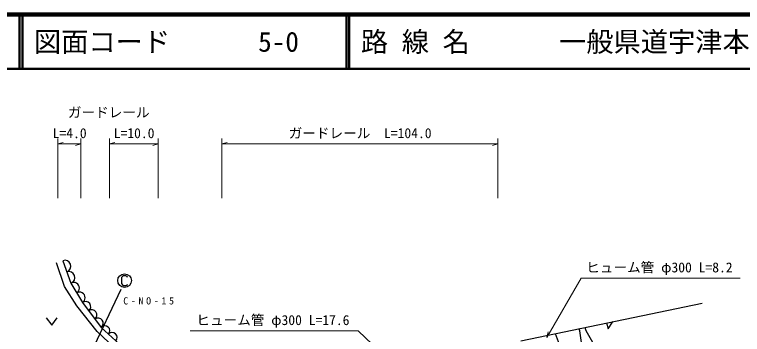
# Model space of a CAD drawing. Units: millimetres, scale not verified. Extents: x 40000 to 680000, y 20000 to 380000.
# Drawn here: x 116818 to 250400, y 321245 to 380000 of the extents above; entities that cross this region are included whole.
import ezdxf
from ezdxf.enums import TextEntityAlignment as Align

# ---------------------------------------------------------------- set-up
doc = ezdxf.new("R2010")
doc.units = ezdxf.units.MM
doc.header["$LTSCALE"] = 1000
for name, color, linetype, lineweight in [('M-BGD', 7, 'Continuous', 25), ('M-BMK-SRVR', 3, 'Continuous', 25), ('M-STR-HTXT', 7, 'Continuous', 13), ('M-STR-STRC', 7, 'Continuous', 25), ('M-TTL', 2, 'Continuous', 140), ('M-TTL-LINE', 7, 'Continuous', 50)]:
    doc.layers.add(name, color=color, linetype=linetype, lineweight=lineweight)
doc.layers.add('M-TTL-TXT', color=7, linetype='Continuous')
doc.styles.add('ＭＳ ゴシック', font='')
doc.styles.get('ＭＳ ゴシック').set_extended_font_data('MS Gothic')

msp = doc.modelspace()

# ---------------------------------------------------------------- linework, layer by layer
at = {"layer": 'M-BGD'}
for p, q in [((125661, 334794), (127165, 330648)), ((127165, 330648), (129268, 327099)), ((129268, 327099), (132725, 322542)), ((225478, 323358), (225781, 322293)), ((132725, 322542), (136752, 318861))]:
    msp.add_line(p, q, dxfattribs=at)
for points in [[(161683, 299602), (167263, 300882), (172699, 302009), (172599, 303628), (166928, 306518), (163577, 307813), (157615, 309044), (152290, 309939), (147287, 311079), (143710, 312731), (140752, 314669), (136197, 317808), (131954, 321762), (128270, 326474), (125970, 330064), (124541, 334411)], [(122631, 324287), (123631, 322927), (124631, 324287)], [(225781, 322293), (226558, 323521), (226695, 323610)], [(226020, 309688), (221228, 317181), (220570, 321891), (220443, 322312)], [(221491, 322530), (221667, 321977), (224441, 317163), (229143, 313518), (238312, 314897), (242396, 317688)], [(216023, 321395), (217327, 317999), (223850, 303215), (226020, 309688)]]:
    msp.add_lwpolyline(points, dxfattribs=at)
for centre, radius, start, end in [((126037, 333758), 1103, 289.94232, 109.94232), ((126789, 331685), 1103, 289.94232, 109.94232), ((127691, 329761), 1031, 300.65443, 120.65443), ((128742, 327986), 1031, 300.65443, 120.65443), ((129844, 326340), 953, 307.18721, 127.18721), ((130997, 324821), 953, 307.18721, 127.18721), ((132149, 323302), 953, 307.18721, 127.18721), ((133397, 321929), 909, 317.56161, 137.56161), ((134739, 320701), 909, 317.56161, 137.56161)]:
    msp.add_arc(centre, radius, start, end, dxfattribs=at)
at = {"layer": 'M-BMK-SRVR'}
msp.add_line((209703, 320082), (242993, 326994), dxfattribs=at)
at = {"layer": 'M-STR-HTXT'}
for p, q in [((124759, 346248), (124759, 357248)), ((128991, 357248), (128991, 346248)), ((134219, 346248), (134219, 357248)), ((143181, 357248), (143181, 346248)), ((154829, 346248), (154829, 357248)), ((205533, 357248), (205533, 346248)), ((124759, 356248), (125759, 356528)), ((124759, 356248), (128991, 356248)), ((128991, 356248), (127991, 355968)), ((134219, 356248), (135219, 356528)), ((134219, 356248), (143181, 356248)), ((143181, 356248), (142181, 355968)), ((154829, 356248), (155829, 356528)), ((154829, 356248), (205533, 356248)), ((205533, 356248), (204533, 355968)), ((214503, 320705), (214763, 321710))]:
    msp.add_line(p, q, dxfattribs=at)
for points in [[(214503, 320705), (220821, 331596), (250008, 331596)], [(203547, 299347), (179907, 321921), (149053, 321921)]]:
    msp.add_lwpolyline(points, dxfattribs=at)
at = {"layer": 'M-STR-STRC'}
msp.add_line((124562, 304599), (136411, 329582), dxfattribs=at)
msp.add_lwpolyline([(137555, 331727), (137455, 331877), (137255, 332027), (136805, 332027), (136605, 331877), (136455, 331677), (136455, 330577), (136605, 330377), (136805, 330227), (137255, 330227), (137455, 330327), (137555, 330477)], dxfattribs=at)
msp.add_circle((137005, 331127), 1250, dxfattribs=at)
at = {"layer": 'M-TTL'}
msp.add_line((680000, 380000), (40000, 380000), dxfattribs=at)
at = {"layer": 'M-TTL-LINE'}
for p, q in [((117750, 380000), (117750, 370000)), ((118250, 380000), (118250, 370000)), ((177750, 380000), (177750, 370000)), ((178250, 380000), (178250, 370000)), ((40000, 370000), (680000, 370000))]:
    msp.add_line(p, q, dxfattribs=at)

# ---------------------------------------------------------------- texts
at = {"layer": 'M-STR-HTXT', "style": 'ＭＳ ゴシック'}
for s, p in [('ガードレール', (126595, 360564)), ('ガードレール\u3000L=104.0', (167118, 356748)), ('L=4.0', (123812, 356748)), ('L=10.0', (135013, 356748)), ('ヒューム管 φ300 L=8.2', (221727, 332096)), ('ヒューム管 φ300 L=17.6', (150168, 322421))]:
    msp.add_text(s, height=1833, dxfattribs=at).set_placement(p, align=Align.BOTTOM_LEFT)
at = {"layer": 'M-STR-STRC', "insert": (136767, 326731), "char_height": 1320, "attachment_point": 7, "style": 'ＭＳ ゴシック'}
msp.add_mtext('\\T1.56;C-NO-15', dxfattribs=at)
at = {"layer": 'M-TTL-TXT', "style": 'ＭＳ ゴシック'}
for s, p in [('図面コード', (120380, 375000)), ('5-0', (161521, 375000)), ('路 線 名', (180380, 375000)), ('一般県道宇津本村線', (216734, 375000))]:
    msp.add_text(s, height=3666, dxfattribs=at).set_placement(p, align=Align.MIDDLE_LEFT)

doc.saveas('drawing.dxf')
